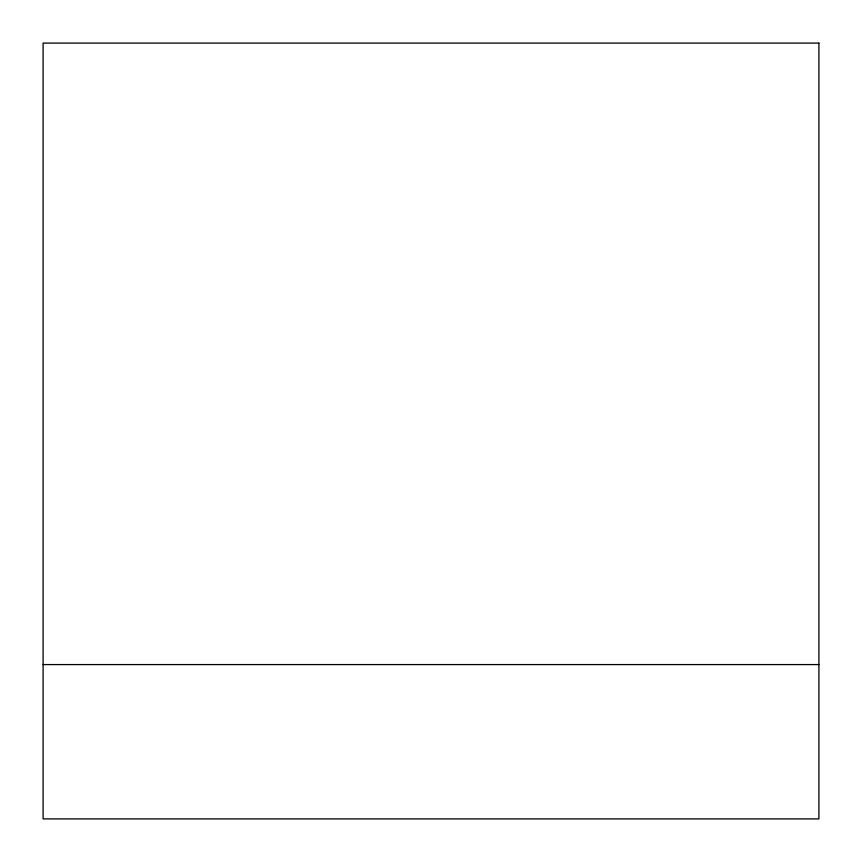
<?xml version="1.0" encoding="UTF-8"?>
<svg xmlns="http://www.w3.org/2000/svg" width="862" height="862" viewBox="0 0 862 862"><rect width="100%" height="100%" fill="white"/><g stroke="black" fill="none" stroke-linecap="round" stroke-linejoin="round"><path stroke-width="1.29" d="M43.1 664.57L818.9 664.57M818.9 43.1L43.1 43.1L43.1 818.9L818.9 818.9L818.9 43.1"/></g></svg>
